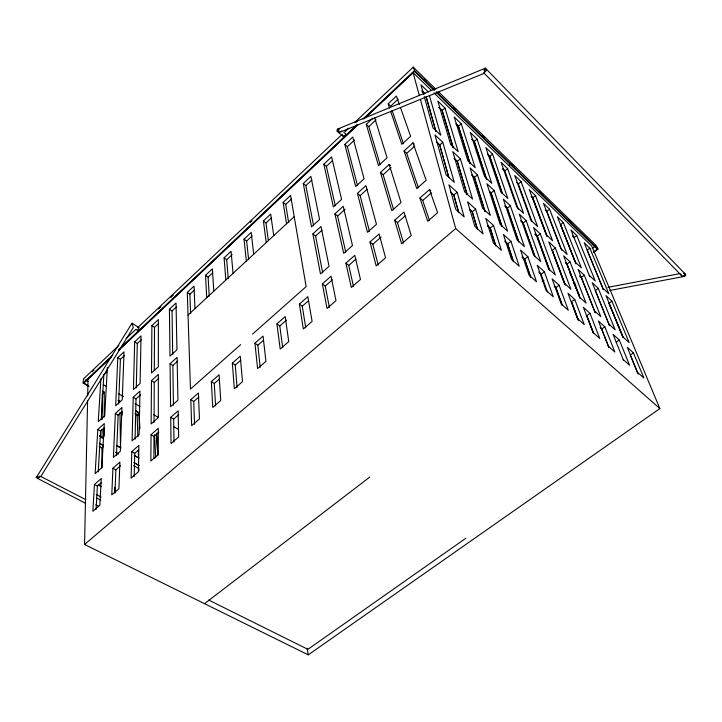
<?xml version="1.0" encoding="UTF-8"?>
<svg xmlns="http://www.w3.org/2000/svg" width="722" height="722" viewBox="0 0 722 722"><rect width="100%" height="100%" fill="white"/><g stroke="black" fill="none" stroke-linecap="round" stroke-linejoin="round"><path stroke-width="1.08" d="M104.167 436.169L104.194 428.272M104.203 417.063L104.284 392.208L102.551 391.18L104.257 392.344M101.883 467.973L101.983 447.965L103.426 446.584M102.028 438.272L102.073 429.464M102.118 419.545L102.244 394.212L104.284 392.208M153.885 458.344L153.994 436.386L158.831 432.135M154.057 422.334L154.246 382.38L158.831 378.22M154.309 370.205L154.508 327.382L158.56 323.582M151.051 434.671L150.844 461.024L158.298 454.571L158.317 428.281L151.051 434.671L153.994 436.386M151.467 380.656L151.133 423.949L158.326 417.578L158.344 374.402L151.467 380.656L154.246 382.38M151.891 325.667L151.521 372.994L158.344 366.758L158.371 319.575L151.891 325.667L154.508 327.382M434.012 92.93L591.769 246.094L659.863 408.571L308.267 654.854L84.555 544.496L87.597 400.403M87.687 395.9L88.048 379.014L109.952 358.365M134.193 476.475L134.734 453.29L138.687 449.824M135.068 439.147L136.007 398.923L140.501 394.844M136.268 387.867L137.306 343.492L141.286 339.773M131.792 451.629L131.097 478.126L138.389 471.809L138.904 445.366L131.792 451.629L134.734 453.29M133.227 397.244L132.081 440.835L139.12 434.59L139.969 391.116L133.227 397.244L136.007 398.923M134.68 341.831L133.426 389.528L140.113 383.418L141.043 335.856L134.68 341.831L137.306 343.492M114.924 493.153L115.881 469.841L120.529 465.762M116.468 455.618L118.128 415.141L122.262 411.396M118.588 404.013L120.421 359.312L124.319 355.657M112.939 468.226L111.766 494.868L118.904 488.686L119.906 462.089L112.939 468.226L115.881 469.841M115.339 413.507L113.408 457.369L120.312 451.259L121.946 407.497L115.339 413.507L118.128 415.141M117.794 357.688L115.682 405.737L122.244 399.744L124.04 351.822L117.794 357.688L120.421 359.312M107.343 367.498L104.708 415.764L98.282 421.639L100.872 378.879M131.846 323.988L132.207 323.275L138.777 327.517M96.062 509.47L97.416 486.05L101.206 482.729M98.237 471.836L100.593 431.043L104.645 427.37M101.242 419.843L103.842 374.844L106.91 371.974M94.465 484.48L92.84 511.257L99.835 505.201L101.288 478.478L94.465 484.48L97.416 486.05M97.804 429.455L95.124 473.569L101.883 467.585L104.284 423.561L97.804 429.455L100.593 431.043M88.896 386.496L83.12 383.084L83.445 378.924L118.823 345.477M485.383 69.465L485.428 68.157L337.725 129.039C334.133 131.594 342.598 134.301 343.176 136.359M680.882 273.963C680.693 278.34 689.501 275.669 683.96 273.358M131.936 323.339L36.208 477.72L40.811 476.475L133.236 327.653L132.207 323.275M40.811 476.475L85.765 499.633M341.804 130.935L340.252 131.991L337.255 131.169M484.39 73.247L340.829 131.855M137.857 436.837L137.126 414.807L139.156 412.867L135.42 410.647L139.138 413.002L139.707 428.733M126.188 338.51L136.016 329.223M137.658 327.671L342.174 134.346M343.807 132.803L348.708 128.164M354.43 122.758L413.255 67.146L435.781 89.122M92.245 371.713L93.851 370.187M158.578 309.043L161.033 306.715M170.87 297.428L173.325 295.108M250.308 222.376L251.951 220.833M355.784 122.74L357.417 121.197M83.12 383.084L112.776 355.116M118.498 349.71L357.282 124.509M363.004 119.112L414.572 70.476L413.255 67.146M118.959 349.872L357.877 124.617M366.045 116.919L413.065 72.588L431.603 90.593M111.585 356.93L83.905 383.03L88.743 385.891M118.95 349.99L357.715 124.897M364.258 118.733L414.518 71.343L433.823 90.124M169.426 309.197L176.033 302.996L176.944 349.773L169.986 356.127L169.426 309.197L172.044 310.956L172.693 354.538M240.643 344.638L190.464 389.095L187.296 292.419L194.028 286.092L194.949 308.655M206.745 297.726L205.517 275.308L212.385 268.855L213.802 291.192M225.833 280.037L224.1 257.853L231.103 251.283L233.025 273.376M246.337 261.039L244.045 239.117L251.202 232.403L253.693 254.225M266.238 242.601L263.395 220.95L270.687 214.1L273.737 235.643M286.544 223.784L283.132 202.413L290.578 195.427L306.146 286.598L252.556 334.087M303.276 183.496L310.875 176.367L319.584 219.47L311.516 226.834L303.276 183.496L305.848 185.608L313.592 225.724M323.835 164.192L331.588 156.909L341.596 199.362L333.356 206.889L323.835 164.192L326.389 166.358L335.297 205.806M344.818 144.481L352.742 137.045L364.096 178.803L355.666 186.502L344.818 144.481L347.372 146.701L357.498 185.536M374.664 117.821L387.1 157.784L378.481 165.663L366.253 124.355L372.723 118.282M389.582 108.074L388.138 103.806L396.396 96.044L399.392 104.519M172.044 310.956L176.448 306.832M190.608 313.637L189.913 294.215L194.398 290.009M209.227 296.219L208.126 277.149L212.701 272.862M228.233 278.62L226.699 259.749L232.141 254.649M248.648 259.703L246.644 241.067L252.204 235.859M268.304 240.282L265.985 222.945L271.652 217.638M288.665 222.638L285.713 204.461L291.661 198.893M305.848 185.608L311.922 179.913M326.389 166.358L332.589 160.546M347.372 146.701L354.493 140.032M380.187 164.815L368.789 126.639L376.054 119.825M398.165 99.122L390.656 106.143L388.138 103.806M485.428 68.157L484.3 73.328L681.171 275.208M188.036 315.063L294.206 216.681M36.154 477.441L37.201 476.809M339.15 132.469C338.013 132.577 339.015 127.388 339.836 128.76M170.076 363.735L177.098 357.354L177.937 400.205L170.591 406.703L170.076 363.735L172.856 365.494L173.442 405.168M312.861 233.883L321.001 226.482L329.052 266.31L320.469 273.909L312.861 233.883L315.577 236.031L322.68 272.835M334.9 213.838L343.221 206.275L352.48 245.552L343.708 253.332L334.9 213.838L337.607 216.049L345.784 252.276M357.435 193.352L365.946 185.608L376.469 224.298L367.48 232.258L357.435 193.352L360.134 195.626L369.447 231.329M389.185 164.481L401.017 202.548L391.82 210.698L380.476 172.396L389.185 164.481L390.521 165.663M412.948 142.866L426.17 180.265L416.747 188.613L404.049 150.961L412.948 142.866L414.275 144.084M172.856 365.494L177.531 361.253M315.577 236.031L322.093 230.128M337.607 216.049L345.098 209.263M360.134 195.626L367.092 189.308M393.661 209.885L383.156 174.733L391.062 167.567M418.453 187.928L406.712 153.371L414.798 146.034M170.717 417.361L178.144 410.827L178.65 436.945L171.033 443.543L170.717 417.361L173.659 419.13L173.993 442.035M190.816 399.672L198.397 393.003L199.462 418.931L191.664 425.673L190.816 399.672L193.74 401.495L194.552 424.238M211.347 381.604L219.1 374.772L220.733 400.511L212.764 407.407L211.347 381.604L214.272 383.472L215.571 405.908M232.34 363.13L240.264 356.154L242.493 381.667L234.343 388.725L232.34 363.13L235.255 365.052L237.06 387.317M254.938 343.239L263.052 336.091L265.931 361.361L257.583 368.59L254.938 343.239L257.835 345.224L260.209 367.281M276.905 323.898L285.199 316.597L288.746 341.614L280.199 349.006L276.905 323.898L279.793 325.947L282.726 347.787M299.377 304.115L307.861 296.643L312.094 321.389L303.339 328.97L299.377 304.115L302.256 306.227L305.767 327.851M322.364 283.881L331.055 276.237L336.001 300.695L327.039 308.447L322.364 283.881L325.234 286.056L329.358 307.428M345.901 263.169L354.791 255.344L360.486 279.486L351.307 287.428L345.901 263.169L348.753 265.416L353.518 286.526M369.989 241.969L379.095 233.955L385.566 257.763L376.162 265.904L369.989 241.969L372.823 244.28L378.22 264.974M394.654 220.255L403.977 212.042L411.269 235.507L401.64 243.846L394.654 220.255L397.47 222.647L403.562 243.034M429.473 189.606L437.622 212.683L427.749 221.239L419.915 198.018L429.473 189.606L430.863 190.852M173.659 419.13L178.605 414.78M193.74 401.495L198.794 397.055M214.272 383.472L219.696 378.707M235.255 365.052L240.796 360.188M257.835 345.224L263.512 340.243M279.793 325.947L286.435 320.126M302.256 306.227L308.429 300.812M325.234 286.056L332.337 279.82M348.753 265.416L356.018 259.036M372.823 244.28L381.099 237.024M397.47 222.647L405.096 215.95M429.536 220.553L422.713 200.481L431.467 192.801M445.023 108.074L458.217 151.692L450.663 144.562L437.803 101.089L445.023 108.074L442.153 110.547L453.263 147.848L442.225 110.619L438.94 107.461M508.866 165.609L510.382 164.3M512.647 166.818L513.116 166.421M84.555 544.496L455.708 228.558L420.466 99.663M461.259 123.787L475.202 167.712L467.847 160.771L454.219 116.982L461.259 123.787L458.407 126.215L470.157 163.768L458.479 126.287L456.06 123.949M448.849 177.603L439.716 145.041L442.794 142.279L434.969 134.933L446.133 174.859L454.273 182.323L442.794 142.279M486.655 179.426L474.264 141.485L477.098 139.111L470.239 132.469L484.579 176.556L491.736 183.316L477.098 139.111M467.071 194.453L457.306 161.484L460.365 158.786L452.757 151.638L464.643 191.826L472.558 199.082L460.365 158.786M487.494 154.228L489.805 156.457L502.341 193.496L489.733 156.385L492.557 154.066L485.861 147.586L500.869 191.935L507.855 198.514L492.557 154.066M485.067 211.699L474.426 177.495L477.468 174.859L470.058 167.892L482.63 208.315L490.319 215.364L477.468 174.859M458.669 212.16L453.831 195.003L457.143 192.305L448.913 184.814L455.781 209.38L464.201 216.925L457.143 192.305M507.638 168.65L523.558 213.333L516.753 206.916L501.095 162.333L507.638 168.65L504.822 170.924L502.683 168.795L504.895 171.006L518.369 209.416M501.98 226.564L491.095 193.081L494.119 190.5L486.908 183.722L500.12 224.343L507.602 231.202L494.119 190.5M477.432 228.982L472.296 211.754L475.59 209.118L467.603 201.835L474.905 226.528L483.081 233.856L475.59 209.118M516.771 182.368L518.369 183.911L521.131 181.709L514.741 175.527L530.95 220.3L537.592 226.573L521.131 181.709M542.186 281.643L543.946 280.244M592.157 248.512L595.515 245.85M593.881 251.797L597.256 249.135L595.948 246.671M593.655 252.529L598.024 249.081L596.074 245.417L438.2 91.468M518.703 241.879L507.331 208.261L510.337 205.734L503.315 199.137L517.123 239.939L524.407 246.608L510.337 205.734M495.752 245.633L490.247 228.017L493.523 225.445L485.762 218.378L493.469 243.17L501.402 250.29L493.523 225.445M532.746 197.828L531.184 196.321L532.782 197.801L547.249 236.635L532.746 197.828L535.534 195.644L529.289 189.606L546.067 234.569L552.556 240.688L535.534 195.644M534.975 256.788L523.143 223.053L526.139 220.58L519.289 214.145L533.675 255.11L540.76 261.599L526.139 220.58M546.825 211.393L549.595 209.254L543.495 203.351L560.823 248.485L567.14 254.451L549.595 209.254M513.468 261.508L507.692 243.837L510.95 241.328L503.405 234.451L511.501 259.342L519.208 266.247L510.95 241.328M204.516 603.673L369.736 477.116M549.505 270.1L537.285 236.274L540.264 233.847L533.576 227.565L548.449 268.647L555.353 274.983L540.264 233.847M563.331 222.547L581.381 267.88L575.208 262.059L557.375 216.78L563.331 222.547L560.579 224.641L576.012 263.837L560.66 224.722M530.679 276.932L524.659 259.216L527.899 256.761L520.562 250.083L529.009 275.046L536.5 281.76L527.899 256.761M555.308 247.98L570.894 289.224L564.162 283.051L548.792 241.861L555.308 247.98L552.348 250.363L565.037 284.459M574.017 237.592L576.761 235.534L570.94 229.903L589.865 276.887M544.388 271.788L553.314 296.832L546.031 290.307L537.249 265.281L544.388 271.788L541.166 274.18L538.783 272.013M580.118 298.267L567.041 264.108L569.983 261.77L563.62 255.796L579.468 297.085L586.029 303.096L569.983 261.77M589.883 248.233L587.157 250.245L603.393 289.639L584.197 242.727L589.883 248.233L608.845 293.791L602.96 288.24M562.348 305.316L555.895 287.527L559.099 285.19L552.131 278.845L561.211 303.917L568.304 310.279L559.099 285.19M595.217 312.608L581.372 277.51L584.297 275.217L578.096 269.387L595.217 312.761M574.757 299.45L584.251 324.575L577.347 318.384L567.979 293.276L574.757 299.45L571.571 301.742L578.611 320.595M609.133 324.846L592.211 282.654L598.267 288.34L595.361 290.587L609.548 325.73M590 313.339L599.765 338.483L593.042 332.463L583.394 307.319L590 313.339L586.833 315.577L593.683 333.402M611.904 301.155L629.169 342.643L623.095 337.075L605.993 295.596L611.904 301.155L609.016 303.357L623.104 337.643M465.925 538.197L307.906 649.34L208.748 600.063M608.727 346.894L601.706 329.061L604.856 326.867L598.421 321.01L608.808 347.399M616.2 342.192L619.323 340.053L629.575 365.224L623.203 359.502M630.324 355.007L633.438 352.905L643.907 378.066L637.697 372.498M337.725 129.039L338.302 128.904M607.897 287.356L679.826 273.62M609.828 290.434L684.673 276.355M37.562 477.459A1.724 0.641 -59.7 0 0 37.715 478.478L85.602 503.333M95.764 504.84L98.761 506.402M96.865 498.108L100.755 500.147M96.234 494.435L101.143 497.097M98.264 485.013L101.197 486.646M99.221 446.422L101.983 447.965M133.633 465.609L138.913 468.551L138.985 470.771M99.546 443.317L103.228 445.375M115.619 452.315L118.318 453.822M134.03 462.612L139.31 465.564M99.555 443.434L103.237 445.492M115.637 452.432L118.336 453.939M134.048 462.73L139.328 465.681M99.6 435.844L103.255 437.902M116.441 445.339L120.908 447.857M134.915 455.762L138.841 457.974M99.609 435.962L103.255 438.019M116.45 445.465L120.917 447.983M134.924 455.88L138.85 458.091M135.258 413.697L137.126 414.807M135.122 413.787L138.019 415.493M85.16 379.88L88.057 381.595M119.996 401.513L118.083 400.385L119.969 401.658M103.264 384.6L106.152 386.333M118.679 393.806L123.498 396.676M135.068 403.58L139.887 406.45M153.38 414.5L158.199 417.379M173.614 426.576L178.433 429.455M187.296 292.419L189.913 294.215M205.517 275.308L208.126 277.149M224.1 257.853L226.699 259.749M244.045 239.117L246.644 241.067M263.395 220.95L265.985 222.945M283.132 202.413L285.713 204.461M380.476 172.396L383.156 174.733M419.915 198.018L422.713 200.481M455.708 228.558L659.863 408.571M608.321 346.163L614.864 352.029L604.856 326.867M366.253 124.355L368.789 126.639M450.537 192.025L453.831 195.003M469.905 209.579L472.296 211.754M487.919 225.905L490.247 228.017M504.669 241.094L507.692 243.837M522.214 256.996L524.659 259.216M554.343 286.129L555.895 287.527M600.09 327.598L601.706 329.061M450.501 192.223L453.795 195.211L458.605 212.385M469.869 209.777L472.26 211.952L477.377 229.208M487.882 226.112L490.211 228.224L495.707 245.859M505.391 241.978L507.665 244.036L513.414 261.734M522.177 257.194L524.632 259.415L530.634 277.158M539.551 272.934L541.139 274.378L547.42 291.941M554.325 286.327L555.868 287.735L562.303 305.541M404.049 150.961L406.712 153.371M619.323 340.053L613.059 334.34L623.51 360.323M633.438 352.905L627.319 347.336L638.212 374.14M594.386 310.758L600.776 316.615L584.297 275.217M608.917 324.088L615.153 329.801L598.267 288.34M436.566 141.972L439.698 144.896M454.237 158.497L457.288 161.349M471.935 175.049L474.408 177.359M489.462 191.438L491.068 192.945M504.958 205.932L507.304 208.126M520.833 220.779L523.125 222.917M535.029 234.054L537.258 236.139M565.416 262.474L567.014 263.963M579.793 275.912L581.345 277.365M436.584 142.108L439.716 145.041L448.876 177.45M454.255 158.641L457.306 161.484L467.098 194.29M471.953 175.184L474.426 177.495L485.094 211.537M489.489 191.583L491.095 193.081L501.934 226.221M504.985 206.068L507.331 208.261L518.712 241.726M520.86 220.923L523.143 223.053L534.984 256.635M535.056 234.19L537.285 236.274L549.514 269.947M565.452 262.618L567.041 264.108L580.127 298.114M579.82 276.057L581.372 277.51M589.251 275.308L595.271 280.993L576.761 235.534M424.78 93.743L421.819 90.882L424.807 93.842M438.985 107.425L442.198 110.52M456.105 123.913L458.452 126.179M472.007 139.247L474.3 141.449M487.531 154.201L489.769 156.349M572.6 236.157L574.053 237.565M471.971 139.274L474.336 141.557L486.664 179.435M516.726 182.395L518.405 184.02L531.97 221.546M546.906 211.474L545.3 209.921L546.861 211.356L561.77 250.326M572.555 236.184L574.098 237.673M428.354 91.956L420.953 84.79L423.661 94.492M414.572 70.476L434.761 90.142M436.377 91.712L598.024 249.081M436.241 92.47L597.256 249.135M424.563 79.294L426.17 80.864M453.425 107.416L455.826 109.762M482.278 135.528L484.688 137.875M511.14 163.65L514.353 166.782M540.065 191.835L543.287 194.967M568.196 219.235L571.409 222.367M486.457 69.213L684.808 273.602M570.019 273.503L573.448 280.578M574.423 282.6L575.894 285.632M573.494 282.853L576.905 289.928M577.88 291.95L579.342 294.973M609.016 303.357L623.104 337.499M630.721 356.208L637.761 373.346M586.815 315.776L593.637 333.618M552.348 250.363L565.38 285.181M571.544 301.94L578.187 319.765M400.52 107.695L410.628 136.296L401.811 144.346L390.656 111.269M392.073 110.313L403.399 143.624M429.292 95.205L440.772 135.231L433.001 127.902L424.265 96.649M426.097 96.658L435.871 131.341L426.16 96.721M413.065 72.588L419.283 95.331M307.112 648.212L308.267 654.854M156.566 433.119L157.784 455.591M156.629 433.868L157.748 454.77M154.526 434.689L155.708 457.82M139.156 412.867L139.716 428.642M138.299 450.059L138.561 457.766M122.063 411.666L122.099 415.15M119.987 412.334L120.502 447.586M115.069 487.422L115.105 491.863M115.024 487.341L115.06 491.772M344.836 133.552A1.868 0.776 -50.5 0 1 345.639 134.31A1.868 0.776 -50.5 0 1 343.925 136.323A1.868 0.776 -50.5 0 1 343.13 135.565M683.869 273.259A1.868 1.209 -40.7 0 1 684.943 274.432A1.868 1.209 -40.7 0 1 683.256 276.21L682.841 276.3A1.868 1.209 -40.7 0 1 682.137 276.165M483.767 72.498A2.22 1.002 -46.5 0 0 484.137 72.435L484.552 72.254A2.22 1.002 -46.5 0 0 486.475 70.052A2.22 1.002 -46.5 0 0 485.59 69.068L485.166 69.249A2.22 1.002 -46.5 0 0 483.902 70.323M138.146 327.653A1.652 0.632 -56.4 0 1 138.868 328.185A1.652 0.632 -56.4 0 1 137.55 330.125A1.652 0.632 -56.4 0 1 136.837 329.584M39.493 476.096A1.724 0.641 -59.7 0 1 39.06 477.242L38.817 477.621A1.724 0.641 -59.7 0 1 37.715 478.478"/></g></svg>
